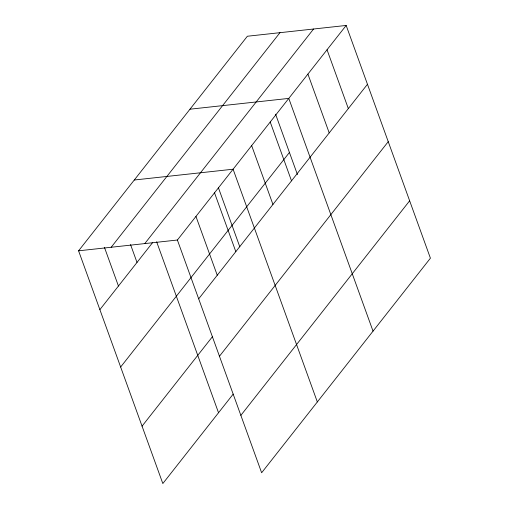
<?xml version="1.0" encoding="UTF-8"?>
<svg xmlns="http://www.w3.org/2000/svg" width="509" height="509" viewBox="0 0 509 509"><rect width="100%" height="100%" fill="white"/><g stroke="black" fill="none" stroke-linecap="round" stroke-linejoin="round"><path stroke-width="0.76" d="M233.186 394.106L162.829 483.55L78.583 250.816L247.361 36.241L346.171 25.45L430.417 258.184L261.639 472.759L177.387 240.025L346.171 25.45M111.191 247.253L279.969 32.678M144.785 243.582L313.563 29.013M99.879 309.637L152.643 242.558M120.652 367.027L289.43 152.458M198.682 298.847L367.46 84.278M142.056 426.16L212.412 336.716M219.455 356.236L388.24 141.667M240.859 415.369L409.643 200.794M189.978 109.2L288.781 98.402L373.033 331.143M134.281 180.008L233.084 169.211L317.336 401.951M78.583 250.816L177.387 240.025M327.039 49.767L348.334 108.595M307.913 74.085L329.208 132.913M275.585 114.194L297.46 174.632M270.215 122.007L291.511 180.835M251.65 145.612L272.945 204.433M218.463 187.885L239.809 246.846M214.518 192.816L235.813 251.643M195.952 216.42L217.248 275.242M156.638 241.775L218.526 412.742M130.539 244.562L137.01 262.434M104.428 247.317L118.444 286.039"/></g></svg>
